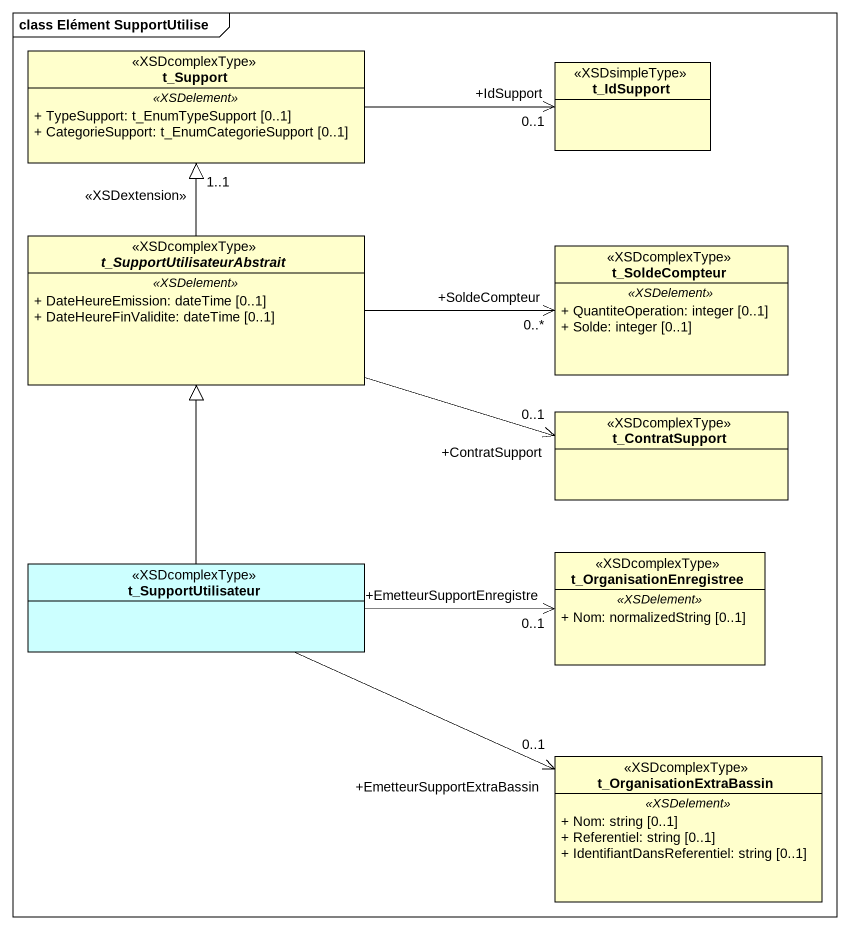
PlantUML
@startuml
mainframe class Elément SupportUtilise
hide circle
hide empty members
skinparam classAttributeIconSize 0
class t_Support <<XSDcomplexType>> {
  .. <<XSDelement>> ..
  + TypeSupport: t_EnumTypeSupport [0..1]
  + CategorieSupport: t_EnumCategorieSupport [0..1]
}
class t_IdSupport <<XSDsimpleType>>
abstract class t_SupportUtilisateurAbstrait <<XSDcomplexType>> {
  .. <<XSDelement>> ..
  + DateHeureEmission: dateTime [0..1]
  + DateHeureFinValidite: dateTime [0..1]
}
class t_SoldeCompteur <<XSDcomplexType>> {
  .. <<XSDelement>> ..
  + QuantiteOperation: integer [0..1]
  + Solde: integer [0..1]
}
class t_ContratSupport <<XSDcomplexType>>
class t_SupportUtilisateur <<XSDcomplexType>> #CCFFFF
class t_OrganisationEnregistree <<XSDcomplexType>> {
  .. <<XSDelement>> ..
  + Nom: normalizedString [0..1]
}
class t_OrganisationExtraBassin <<XSDcomplexType>> {
  .. <<XSDelement>> ..
  + Nom: string [0..1]
  + Referentiel: string [0..1]
  + IdentifiantDansReferentiel: string [0..1]
}
t_Support -right-> "+IdSupport\n0..1" t_IdSupport
t_SupportUtilisateurAbstrait -up-|> "1..1" t_Support : <<XSDextension>>
t_SupportUtilisateurAbstrait -right-> "+SoldeCompteur\n0..*" t_SoldeCompteur
t_SupportUtilisateurAbstrait -right-> "+ContratSupport\n0..1" t_ContratSupport
t_SupportUtilisateur -up-|> t_SupportUtilisateurAbstrait
t_SupportUtilisateur -right-> "+EmetteurSupportEnregistre\n0..1" t_OrganisationEnregistree
t_SupportUtilisateur -right-> "+EmetteurSupportExtraBassin\n0..1" t_OrganisationExtraBassin
@enduml
